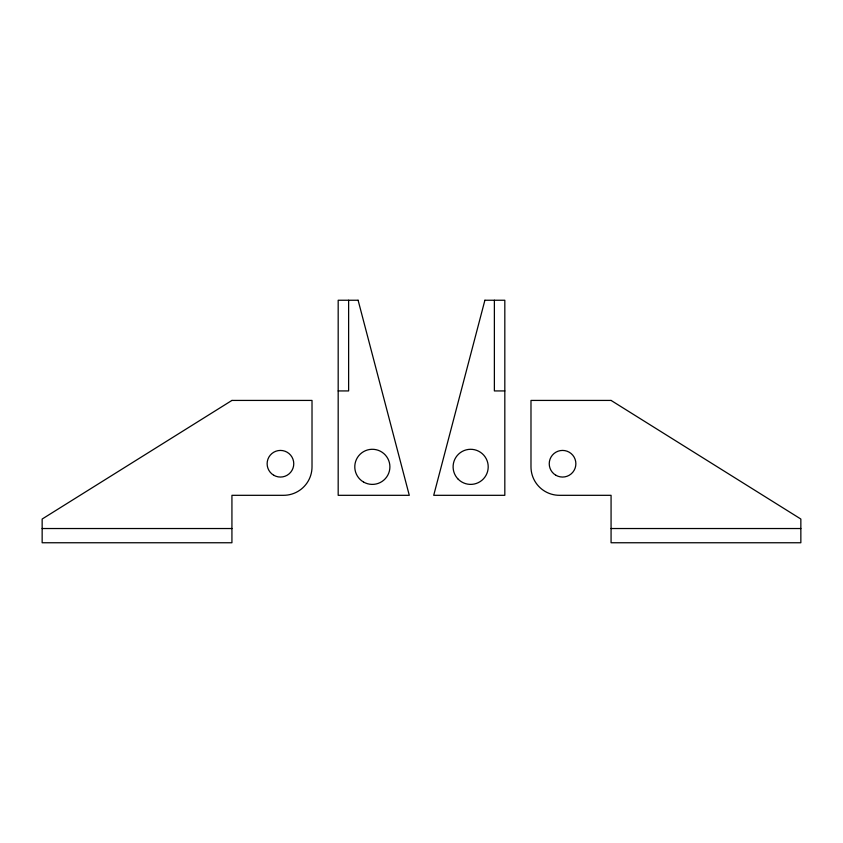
<?xml version="1.0" encoding="UTF-8"?>
<svg xmlns="http://www.w3.org/2000/svg" width="843" height="843" viewBox="0 0 843 843"><rect width="100%" height="100%" fill="white"/><g stroke="black" fill="none" stroke-linecap="round" stroke-linejoin="round"><path stroke-width="1.26" d="M338.18 390.931L348.623 390.931L348.623 300.245M504.82 390.931L494.377 390.931L494.377 300.245M42.15 528.529L231.93 528.529M611.07 528.529L800.85 528.529M484.894 300.245L433.713 495.315L504.82 495.315L504.82 300.245L484.894 300.245M231.93 400.425L42.15 519.035L42.15 542.755L231.93 542.755L231.93 495.315L283.543 495.315A28.472 28.472 0 0 0 312.015 466.843L312.015 400.425L231.93 400.425M358.106 300.245L338.18 300.245L338.18 495.315L409.287 495.315L358.106 300.245M611.07 400.425L530.985 400.425L530.985 466.843A28.472 28.472 0 0 0 559.457 495.315L611.07 495.315L611.07 542.755L800.85 542.755L800.85 519.035L611.07 400.425M363.565 482.048A17.555 17.555 0 0 0 389.898 466.843A17.555 17.555 0 0 0 363.565 451.637A17.555 17.555 0 0 0 363.565 482.048M273.785 475.273A13.319 13.319 0 0 0 293.764 463.745A13.319 13.319 0 0 0 273.785 452.206A13.319 13.319 0 0 0 273.785 475.273M458.244 479.256A17.555 17.555 0 0 0 487.612 471.385A17.555 17.555 0 0 0 466.116 449.888A17.555 17.555 0 0 0 458.244 479.256M555.895 475.273A13.319 13.319 0 0 0 575.874 463.745A13.319 13.319 0 0 0 555.895 452.206A13.319 13.319 0 0 0 555.895 475.273"/></g></svg>
